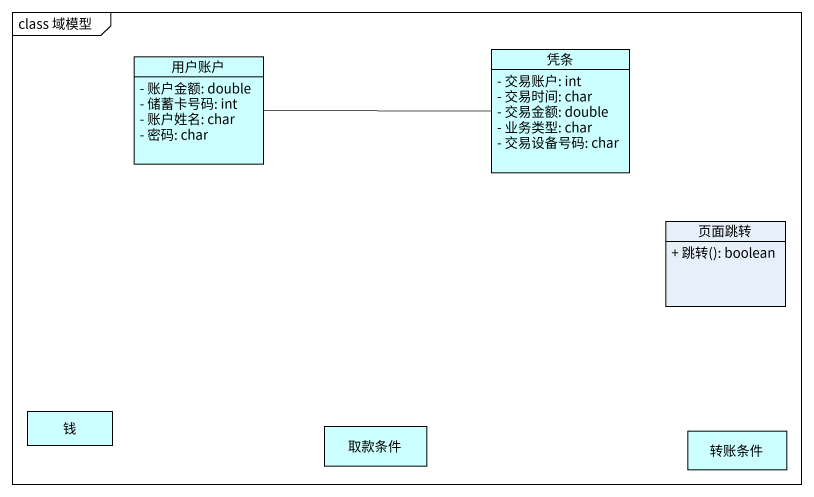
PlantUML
@startuml
mainframe class 域模型
hide circle
hide empty members
skinparam classAttributeIconSize 0
class 凭条 #CCFFFF {
  - 交易账户: int
  - 交易时间: char
  - 交易金额: double
  - 业务类型: char
  - 交易设备号码: char
}
class 用户账户 #CCFFFF {
  - 账户金额: double
  - 储蓄卡号码: int
  - 账户姓名: char
  - 密码: char
}
class 页面跳转 {
  + 跳转(): boolean
}
class 钱 #CCFFFF
class 取款条件 #CCFFFF
class 转账条件 #CCFFFF
用户账户 -right- 凭条
@enduml
